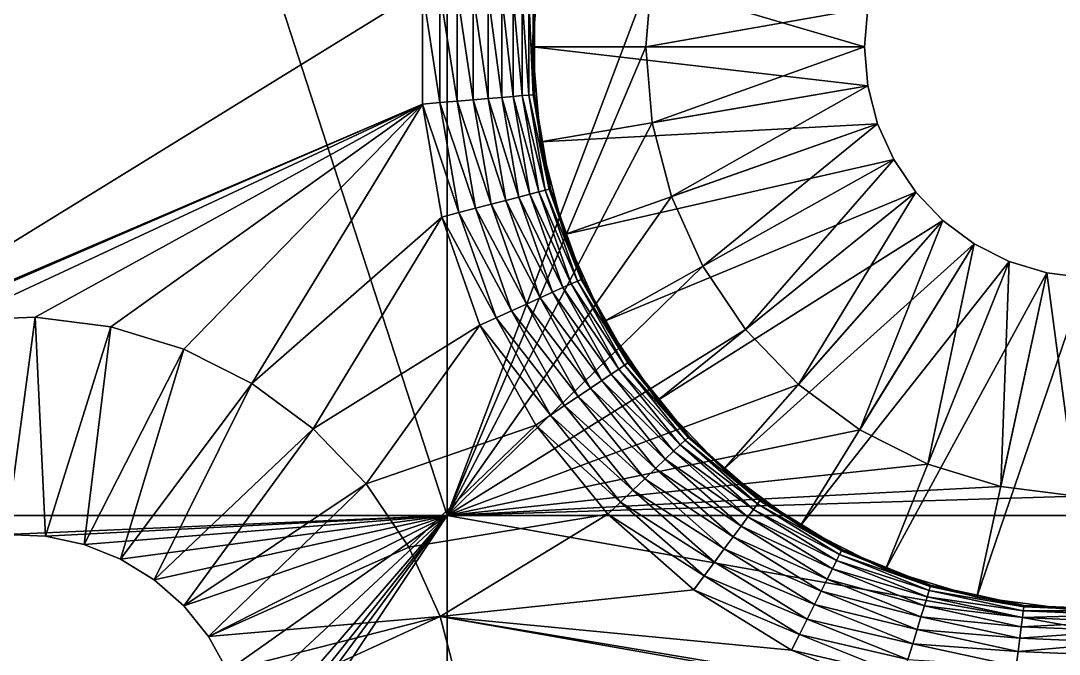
# Model space of a CAD drawing. Header units: millimetres. Extents: x 0 to 86.3, y 0 to 63.6.
# Drawn here: x 7.64 to 14.98, y 7.14 to 11.61 of the extents above; entities that cross this region are included whole.
import ezdxf

# ---------------------------------------------------------------- set-up
doc = ezdxf.new("R2010")
doc.units = ezdxf.units.MM
doc.layers.get('0').update_dxf_attribs({"color": 132, "linetype": 'CONTINUOUS'})

msp = doc.modelspace()

# ---------------------------------------------------------------- linework, layer by layer
at = {"invisible_edges": 16}
for points in [[(2.9867, 31.75), (10.6533, 31.75), (10.6533, 8.1217)], [(2.9867, 31.75), (10.6533, 8.1217), (2.9867, 8.1217)], [(10.6533, 31.75), (12.1023, 11.9666), (10.6533, 8.1217)], [(10.48, 11.8344, 3.9624), (3.823, 13.372, 3.9624), (6.1822, 9.185, 3.9624)], [(13.5997, 11.43, 6.35), (11.3137, 12.1018, 6.35), (11.2565, 11.43, 6.35)], [(11.3137, 12.1018, 6.35), (11.2708, 11.7671, 4.7562), (11.2565, 11.43, 6.35)], [(13.6231, 11.7058, 6.35), (11.3137, 12.1018, 6.35), (13.5997, 11.43, 6.35)], [(10.6533, 8.1217), (12.1023, 11.9666), (12.0566, 11.43)], [(13.6231, 11.7058, 2.2923), (12.0566, 11.43, 2.2923), (12.1023, 11.9666, 2.2923)], [(12.0566, 11.43, 2.2923), (12.0566, 11.43), (12.1023, 11.9666)], [(12.0566, 11.43, 2.2923), (12.1023, 11.9666), (12.1023, 11.9666, 2.2923)], [(10.48, 11.8344, 3.9624), (6.1822, 9.185, 3.9624), (10.48, 11.0256, 3.9624)], [(10.6037, 11.8239, 3.9722), (10.48, 11.8344, 3.9624), (10.6037, 11.0361, 3.9722)], [(10.6037, 11.0361, 3.9722), (10.48, 11.8344, 3.9624), (10.48, 11.0256, 3.9624)], [(10.7244, 11.8136, 4.0013), (10.6037, 11.8239, 3.9722), (10.7244, 11.0464, 4.0013)], [(10.7244, 11.0464, 4.0013), (10.6037, 11.8239, 3.9722), (10.6037, 11.0361, 3.9722)], [(10.839, 11.8039, 4.0489), (10.7244, 11.8136, 4.0013), (10.839, 11.0561, 4.0489)], [(10.839, 11.0561, 4.0489), (10.7244, 11.8136, 4.0013), (10.7244, 11.0464, 4.0013)], [(10.9448, 11.7949, 4.114), (10.839, 11.8039, 4.0489), (10.9448, 11.0651, 4.114)], [(10.9448, 11.0651, 4.114), (10.839, 11.8039, 4.0489), (10.839, 11.0561, 4.0489)], [(11.0392, 11.7868, 4.1949), (10.9448, 11.7949, 4.114), (11.0392, 11.0732, 4.1949)], [(11.0392, 11.0732, 4.1949), (10.9448, 11.7949, 4.114), (10.9448, 11.0651, 4.114)], [(11.1198, 11.78, 4.2896), (11.0392, 11.7868, 4.1949), (11.1198, 11.08, 4.2896)], [(11.1198, 11.08, 4.2896), (11.0392, 11.7868, 4.1949), (11.0392, 11.0732, 4.1949)], [(11.1846, 11.7745, 4.3958), (11.1198, 11.78, 4.2896), (11.1846, 11.0856, 4.3958)], [(11.1846, 11.0856, 4.3958), (11.1198, 11.78, 4.2896), (11.1198, 11.08, 4.2896)], [(11.2321, 11.7704, 4.5109), (11.1846, 11.7745, 4.3958), (11.2321, 11.0896, 4.5109)], [(11.2321, 11.0896, 4.5109), (11.1846, 11.7745, 4.3958), (11.1846, 11.0856, 4.3958)], [(11.2611, 11.7679, 4.632), (11.2321, 11.7704, 4.5109), (11.2611, 11.0921, 4.632)], [(11.2611, 11.0921, 4.632), (11.2321, 11.7704, 4.5109), (11.2321, 11.0896, 4.5109)], [(11.2565, 11.43, 6.35), (11.2708, 11.7671, 4.7562), (11.2708, 11.43, 4.7562)], [(11.2611, 11.0921, 4.632), (11.2708, 11.43, 4.7562), (11.2611, 11.7679, 4.632)], [(11.2611, 11.7679, 4.632), (11.2708, 11.43, 4.7562), (11.2708, 11.7671, 4.7562)], [(13.5997, 11.43, 2.2923), (12.0566, 11.43, 2.2923), (13.6231, 11.7058, 2.2923)], [(13.6231, 11.7058, 2.2923), (13.6231, 11.7058, 6.35), (13.5997, 11.43, 6.35)], [(13.6231, 11.7058, 2.2923), (13.5997, 11.43, 6.35), (13.5997, 11.43, 2.2923)], [(10.6533, 8.1217), (12.0566, 11.43), (12.1023, 10.8934)], [(13.5997, 11.43, 6.35), (11.2565, 11.43, 6.35), (13.6231, 11.1542, 6.35)], [(13.6231, 11.1542, 6.35), (11.2565, 11.43, 6.35), (11.3137, 10.7582, 6.35)], [(11.3137, 10.7582, 6.35), (11.2565, 11.43, 6.35), (11.2708, 11.0929, 4.7562)], [(11.2565, 11.43, 6.35), (11.2708, 11.43, 4.7562), (11.2708, 11.0929, 4.7562)], [(11.2611, 11.0921, 4.632), (11.2708, 11.0929, 4.7562), (11.2708, 11.43, 4.7562)], [(13.5997, 11.43, 2.2923), (12.1023, 10.8934, 2.2923), (12.0566, 11.43, 2.2923)], [(12.1023, 10.8934, 2.2923), (12.0566, 11.43), (12.0566, 11.43, 2.2923)], [(12.1023, 10.8934, 2.2923), (12.1023, 10.8934), (12.0566, 11.43)], [(13.6231, 11.1542, 2.2923), (12.1023, 10.8934, 2.2923), (13.5997, 11.43, 2.2923)], [(13.5997, 11.43, 2.2923), (13.5997, 11.43, 6.35), (13.6231, 11.1542, 6.35)], [(13.5997, 11.43, 2.2923), (13.6231, 11.1542, 6.35), (13.6231, 11.1542, 2.2923)], [(13.6231, 11.1542, 6.35), (11.3137, 10.7582, 6.35), (13.6929, 10.8863, 6.35)], [(13.6231, 11.1542, 2.2923), (12.238, 10.3723, 2.2923), (12.1023, 10.8934, 2.2923)], [(13.6929, 10.8863, 2.2923), (12.238, 10.3723, 2.2923), (13.6231, 11.1542, 2.2923)], [(13.6231, 11.1542, 2.2923), (13.6231, 11.1542, 6.35), (13.6929, 10.8863, 6.35)], [(13.6231, 11.1542, 2.2923), (13.6929, 10.8863, 6.35), (13.6929, 10.8863, 2.2923)], [(11.0392, 11.0732, 4.1949), (10.9448, 11.0651, 4.114), (11.1598, 10.3698, 4.1949)], [(11.1198, 11.08, 4.2896), (11.0392, 11.0732, 4.1949), (11.2381, 10.3902, 4.2896)], [(11.2381, 10.3902, 4.2896), (11.0392, 11.0732, 4.1949), (11.1598, 10.3698, 4.1949)], [(11.1846, 11.0856, 4.3958), (11.1198, 11.08, 4.2896), (11.3011, 10.4066, 4.3958)], [(11.3011, 10.4066, 4.3958), (11.1198, 11.08, 4.2896), (11.2381, 10.3902, 4.2896)], [(11.2321, 11.0896, 4.5109), (11.1846, 11.0856, 4.3958), (11.3472, 10.4186, 4.5109)], [(11.3472, 10.4186, 4.5109), (11.1846, 11.0856, 4.3958), (11.3011, 10.4066, 4.3958)], [(11.2611, 11.0921, 4.632), (11.2321, 11.0896, 4.5109), (11.3753, 10.4259, 4.632)], [(11.3753, 10.4259, 4.632), (11.2321, 11.0896, 4.5109), (11.3472, 10.4186, 4.5109)], [(11.3278, 10.7606, 4.7562), (11.2708, 11.0929, 4.7562), (11.2611, 11.0921, 4.632)], [(11.3753, 10.4259, 4.632), (11.3278, 10.7606, 4.7562), (11.2611, 11.0921, 4.632)], [(11.2708, 11.0929, 4.7562), (11.3278, 10.7606, 4.7562), (11.3137, 10.7582, 6.35)], [(10.48, 11.0256, 3.9624), (6.1822, 9.185, 3.9624), (6.6819, 9.3858, 3.9624)], [(10.48, 11.0256, 3.9624), (6.6819, 9.3858, 3.9624), (7.2083, 9.4993, 3.9624)], [(7.2083, 9.4993, 3.9624), (7.7464, 9.5221, 3.9624), (10.48, 11.0256, 3.9624)], [(10.48, 11.0256, 3.9624), (7.7464, 9.5221, 3.9624), (8.2805, 9.4537, 3.9624)], [(8.7954, 9.296, 3.9624), (10.48, 11.0256, 3.9624), (8.2805, 9.4537, 3.9624)], [(9.2763, 9.0536, 3.9624), (10.48, 11.0256, 3.9624), (8.7954, 9.296, 3.9624)], [(9.2763, 9.0536, 3.9624), (10.6167, 10.2284, 3.9624), (10.48, 11.0256, 3.9624)], [(10.6037, 11.0361, 3.9722), (10.48, 11.0256, 3.9624), (10.7368, 10.2596, 3.9722)], [(10.7368, 10.2596, 3.9722), (10.48, 11.0256, 3.9624), (10.6167, 10.2284, 3.9624)], [(10.7244, 11.0464, 4.0013), (10.6037, 11.0361, 3.9722), (10.854, 10.2902, 4.0013)], [(10.854, 10.2902, 4.0013), (10.6037, 11.0361, 3.9722), (10.7368, 10.2596, 3.9722)], [(10.839, 11.0561, 4.0489), (10.7244, 11.0464, 4.0013), (10.9654, 10.3192, 4.0489)], [(10.9654, 10.3192, 4.0489), (10.7244, 11.0464, 4.0013), (10.854, 10.2902, 4.0013)], [(10.9448, 11.0651, 4.114), (10.839, 11.0561, 4.0489), (11.0682, 10.3459, 4.114)], [(11.0682, 10.3459, 4.114), (10.839, 11.0561, 4.0489), (10.9654, 10.3192, 4.0489)], [(11.1598, 10.3698, 4.1949), (10.9448, 11.0651, 4.114), (11.0682, 10.3459, 4.114)], [(12.1023, 10.8934), (12.238, 10.3723), (10.6533, 8.1217)], [(13.6929, 10.8863, 6.35), (11.3137, 10.7582, 6.35), (11.4836, 10.1057, 6.35)], [(13.6929, 10.8863, 6.35), (11.4836, 10.1057, 6.35), (13.8069, 10.6341, 6.35)], [(12.238, 10.3723, 2.2923), (12.238, 10.3723), (12.1023, 10.8934)], [(12.238, 10.3723, 2.2923), (12.1023, 10.8934), (12.1023, 10.8934, 2.2923)], [(13.6929, 10.8863, 2.2923), (12.4598, 9.8816, 2.2923), (12.238, 10.3723, 2.2923)], [(13.8069, 10.6341, 2.2923), (12.4598, 9.8816, 2.2923), (13.6929, 10.8863, 2.2923)], [(13.6929, 10.8863, 2.2923), (13.6929, 10.8863, 6.35), (13.8069, 10.6341, 6.35)], [(13.6929, 10.8863, 2.2923), (13.8069, 10.6341, 6.35), (13.8069, 10.6341, 2.2923)], [(11.3137, 10.7582, 6.35), (11.3278, 10.7606, 4.7562), (11.3848, 10.4284, 4.7562)], [(11.3137, 10.7582, 6.35), (11.3848, 10.4284, 4.7562), (11.4836, 10.1057, 6.35)], [(11.3753, 10.4259, 4.632), (11.3848, 10.4284, 4.7562), (11.3278, 10.7606, 4.7562)], [(13.8069, 10.6341, 6.35), (11.4836, 10.1057, 6.35), (11.7613, 9.4914, 6.35)], [(13.8069, 10.6341, 6.35), (11.7613, 9.4914, 6.35), (13.9619, 10.4048, 6.35)], [(13.8069, 10.6341, 2.2923), (12.7614, 9.4354, 2.2923), (12.4598, 9.8816, 2.2923)], [(13.9619, 10.4048, 2.2923), (12.7614, 9.4354, 2.2923), (13.8069, 10.6341, 2.2923)], [(13.8069, 10.6341, 2.2923), (13.8069, 10.6341, 6.35), (13.9619, 10.4048, 6.35)], [(13.8069, 10.6341, 2.2923), (13.9619, 10.4048, 6.35), (13.9619, 10.4048, 2.2923)], [(11.3472, 10.4186, 4.5109), (11.3011, 10.4066, 4.3958), (11.574, 9.7767, 4.5109)], [(11.3753, 10.4259, 4.632), (11.3472, 10.4186, 4.5109), (11.6005, 9.7886, 4.632)], [(11.6005, 9.7886, 4.632), (11.3472, 10.4186, 4.5109), (11.574, 9.7767, 4.5109)], [(11.4971, 10.1105, 4.7562), (11.3848, 10.4284, 4.7562), (11.3753, 10.4259, 4.632)], [(11.6005, 9.7886, 4.632), (11.4971, 10.1105, 4.7562), (11.3753, 10.4259, 4.632)], [(11.3848, 10.4284, 4.7562), (11.4971, 10.1105, 4.7562), (11.4836, 10.1057, 6.35)], [(10.6533, 8.1217), (12.238, 10.3723), (12.4598, 9.8816)], [(11.0682, 10.3459, 4.114), (10.9654, 10.3192, 4.0489), (11.3113, 9.6579, 4.114)], [(11.1598, 10.3698, 4.1949), (11.0682, 10.3459, 4.114), (11.3976, 9.6969, 4.1949)], [(11.3976, 9.6969, 4.1949), (11.0682, 10.3459, 4.114), (11.3113, 9.6579, 4.114)], [(11.2381, 10.3902, 4.2896), (11.1598, 10.3698, 4.1949), (11.4713, 9.7302, 4.2896)], [(11.4713, 9.7302, 4.2896), (11.1598, 10.3698, 4.1949), (11.3976, 9.6969, 4.1949)], [(11.3011, 10.4066, 4.3958), (11.2381, 10.3902, 4.2896), (11.5306, 9.757, 4.3958)], [(11.5306, 9.757, 4.3958), (11.2381, 10.3902, 4.2896), (11.4713, 9.7302, 4.2896)], [(11.574, 9.7767, 4.5109), (11.3011, 10.4066, 4.3958), (11.5306, 9.757, 4.3958)], [(13.9619, 10.4048, 6.35), (11.7613, 9.4914, 6.35), (12.1389, 8.9328, 6.35)], [(13.9619, 10.4048, 6.35), (12.1389, 8.9328, 6.35), (14.1534, 10.2049, 6.35)], [(12.4598, 9.8816, 2.2923), (12.4598, 9.8816), (12.238, 10.3723)], [(12.4598, 9.8816, 2.2923), (12.238, 10.3723), (12.238, 10.3723, 2.2923)], [(13.9619, 10.4048, 2.2923), (13.134, 9.0466, 2.2923), (12.7614, 9.4354, 2.2923)], [(14.1534, 10.2049, 2.2923), (13.134, 9.0466, 2.2923), (13.9619, 10.4048, 2.2923)], [(13.9619, 10.4048, 2.2923), (13.9619, 10.4048, 6.35), (14.1534, 10.2049, 6.35)], [(13.9619, 10.4048, 2.2923), (14.1534, 10.2049, 6.35), (14.1534, 10.2049, 2.2923)], [(10.854, 10.2902, 4.0013), (10.7368, 10.2596, 3.9722), (11.1096, 9.5667, 4.0013)], [(10.9654, 10.3192, 4.0489), (10.854, 10.2902, 4.0013), (11.2145, 9.6141, 4.0489)], [(11.2145, 9.6141, 4.0489), (10.854, 10.2902, 4.0013), (11.1096, 9.5667, 4.0013)], [(11.3113, 9.6579, 4.114), (10.9654, 10.3192, 4.0489), (11.2145, 9.6141, 4.0489)], [(9.7093, 8.7334, 3.9624), (10.6167, 10.2284, 3.9624), (9.2763, 9.0536, 3.9624)], [(9.7093, 8.7334, 3.9624), (10.8861, 9.4657, 3.9624), (10.6167, 10.2284, 3.9624)], [(10.7368, 10.2596, 3.9722), (10.6167, 10.2284, 3.9624), (10.9993, 9.5169, 3.9722)], [(10.9993, 9.5169, 3.9722), (10.6167, 10.2284, 3.9624), (10.8861, 9.4657, 3.9624)], [(11.1096, 9.5667, 4.0013), (10.7368, 10.2596, 3.9722), (10.9993, 9.5169, 3.9722)], [(14.1534, 10.2049, 6.35), (12.1389, 8.9328, 6.35), (12.6054, 8.446, 6.35)], [(14.1534, 10.2049, 6.35), (12.6054, 8.446, 6.35), (14.376, 10.0403, 6.35)], [(14.1534, 10.2049, 2.2923), (13.567, 8.7264, 2.2923), (13.134, 9.0466, 2.2923)], [(14.376, 10.0403, 2.2923), (13.567, 8.7264, 2.2923), (14.1534, 10.2049, 2.2923)], [(14.1534, 10.2049, 2.2923), (14.1534, 10.2049, 6.35), (14.376, 10.0403, 6.35)], [(14.1534, 10.2049, 2.2923), (14.376, 10.0403, 6.35), (14.376, 10.0403, 2.2923)], [(11.4836, 10.1057, 6.35), (11.4971, 10.1105, 4.7562), (11.6094, 9.7927, 4.7562)], [(11.4836, 10.1057, 6.35), (11.6094, 9.7927, 4.7562), (11.7613, 9.4914, 6.35)], [(11.6005, 9.7886, 4.632), (11.6094, 9.7927, 4.7562), (11.4971, 10.1105, 4.7562)], [(14.376, 10.0403, 6.35), (12.6054, 8.446, 6.35), (13.1475, 8.0451, 6.35)], [(14.376, 10.0403, 6.35), (13.1475, 8.0451, 6.35), (14.6231, 9.9157, 6.35)], [(14.376, 10.0403, 2.2923), (14.0478, 8.484, 2.2923), (13.567, 8.7264, 2.2923)], [(14.6231, 9.9157, 2.2923), (14.0478, 8.484, 2.2923), (14.376, 10.0403, 2.2923)], [(14.376, 10.0403, 2.2923), (14.376, 10.0403, 6.35), (14.6231, 9.9157, 6.35)], [(14.376, 10.0403, 2.2923), (14.6231, 9.9157, 6.35), (14.6231, 9.9157, 2.2923)], [(14.6231, 9.9157, 6.35), (13.1475, 8.0451, 6.35), (13.7495, 7.7415, 6.35)], [(14.6231, 9.9157, 6.35), (13.7495, 7.7415, 6.35), (14.8878, 9.8347, 6.35)], [(14.6231, 9.9157, 2.2923), (14.5627, 8.3263, 2.2923), (14.0478, 8.484, 2.2923)], [(14.8878, 9.8347, 2.2923), (14.5627, 8.3263, 2.2923), (14.6231, 9.9157, 2.2923)], [(14.6231, 9.9157, 2.2923), (14.6231, 9.9157, 6.35), (14.8878, 9.8347, 6.35)], [(14.6231, 9.9157, 2.2923), (14.8878, 9.8347, 6.35), (14.8878, 9.8347, 2.2923)], [(10.6533, 8.1217), (12.4598, 9.8816), (12.7614, 9.4354)], [(12.7614, 9.4354, 2.2923), (12.7614, 9.4354), (12.4598, 9.8816)], [(12.7614, 9.4354, 2.2923), (12.4598, 9.8816), (12.4598, 9.8816, 2.2923)], [(14.8878, 9.8347, 6.35), (13.7495, 7.7415, 6.35), (14.3942, 7.5441, 6.35)], [(14.8878, 9.8347, 6.35), (14.3942, 7.5441, 6.35), (15.1624, 9.7995, 6.35)], [(14.8878, 9.8347, 2.2923), (15.0969, 8.2579, 2.2923), (14.5627, 8.3263, 2.2923)], [(14.8878, 9.8347, 2.2923), (14.8878, 9.8347, 6.35), (15.1624, 9.7995, 6.35)], [(14.8878, 9.8347, 2.2923), (15.1624, 9.7995, 6.35), (15.1624, 9.7995, 2.2923)], [(15.1624, 9.7995, 2.2923), (15.0969, 8.2579, 2.2923), (14.8878, 9.8347, 2.2923)], [(11.5306, 9.757, 4.3958), (11.4713, 9.7302, 4.2896), (11.8665, 9.1556, 4.3958)], [(11.574, 9.7767, 4.5109), (11.5306, 9.757, 4.3958), (11.906, 9.1823, 4.5109)], [(11.906, 9.1823, 4.5109), (11.5306, 9.757, 4.3958), (11.8665, 9.1556, 4.3958)], [(11.6005, 9.7886, 4.632), (11.574, 9.7767, 4.5109), (11.9301, 9.1986, 4.632)], [(11.9301, 9.1986, 4.632), (11.574, 9.7767, 4.5109), (11.906, 9.1823, 4.5109)], [(11.7738, 9.4983, 4.7562), (11.6094, 9.7927, 4.7562), (11.6005, 9.7886, 4.632)], [(11.9301, 9.1986, 4.632), (11.7738, 9.4983, 4.7562), (11.6005, 9.7886, 4.632)], [(11.6094, 9.7927, 4.7562), (11.7738, 9.4983, 4.7562), (11.7613, 9.4914, 6.35)], [(15.1624, 9.7995, 6.35), (14.3942, 7.5441, 6.35), (15.0629, 7.4585, 6.35)], [(11.3976, 9.6969, 4.1949), (11.3113, 9.6579, 4.114), (11.7456, 9.0739, 4.1949)], [(11.4713, 9.7302, 4.2896), (11.3976, 9.6969, 4.1949), (11.8126, 9.1192, 4.2896)], [(11.8126, 9.1192, 4.2896), (11.3976, 9.6969, 4.1949), (11.7456, 9.0739, 4.1949)], [(11.8665, 9.1556, 4.3958), (11.4713, 9.7302, 4.2896), (11.8126, 9.1192, 4.2896)], [(11.2145, 9.6141, 4.0489), (11.1096, 9.5667, 4.0013), (11.5791, 8.9614, 4.0489)], [(11.3113, 9.6579, 4.114), (11.2145, 9.6141, 4.0489), (11.6671, 9.0208, 4.114)], [(11.6671, 9.0208, 4.114), (11.2145, 9.6141, 4.0489), (11.5791, 8.9614, 4.0489)], [(11.7456, 9.0739, 4.1949), (11.3113, 9.6579, 4.114), (11.6671, 9.0208, 4.114)], [(11.1096, 9.5667, 4.0013), (10.9993, 9.5169, 3.9722), (11.4838, 8.8969, 4.0013)], [(11.5791, 8.9614, 4.0489), (11.1096, 9.5667, 4.0013), (11.4838, 8.8969, 4.0013)], [(7.7464, 9.5221, 3.175), (7.7464, 9.5221, 3.9624), (7.2083, 9.4993, 3.9624)], [(7.7464, 9.5221, 3.175), (7.2083, 9.4993, 3.9624), (7.2083, 9.4993, 3.175)], [(7.5421, 7.9868, 3.175), (7.7464, 9.5221, 3.175), (7.2083, 9.4993, 3.175)], [(7.8197, 7.975, 3.175), (7.7464, 9.5221, 3.175), (7.5421, 7.9868, 3.175)], [(8.2805, 9.4537, 3.175), (8.2805, 9.4537, 3.9624), (7.7464, 9.5221, 3.9624)], [(8.2805, 9.4537, 3.175), (7.7464, 9.5221, 3.9624), (7.7464, 9.5221, 3.175)], [(7.8197, 7.975, 3.175), (8.2805, 9.4537, 3.175), (7.7464, 9.5221, 3.175)], [(10.0819, 8.3446, 3.9624), (10.8861, 9.4657, 3.9624), (9.7093, 8.7334, 3.9624)], [(10.0819, 8.3446, 3.9624), (11.2806, 8.7596, 3.9624), (10.8861, 9.4657, 3.9624)], [(10.9993, 9.5169, 3.9722), (10.8861, 9.4657, 3.9624), (11.3835, 8.8291, 3.9722)], [(11.3835, 8.8291, 3.9722), (10.8861, 9.4657, 3.9624), (11.2806, 8.7596, 3.9624)], [(11.4838, 8.8969, 4.0013), (10.9993, 9.5169, 3.9722), (11.3835, 8.8291, 3.9722)], [(11.7613, 9.4914, 6.35), (11.7738, 9.4983, 4.7562), (11.9382, 9.204, 4.7562)], [(11.7613, 9.4914, 6.35), (11.9382, 9.204, 4.7562), (12.1389, 8.9328, 6.35)], [(11.9301, 9.1986, 4.632), (11.9382, 9.204, 4.7562), (11.7738, 9.4983, 4.7562)], [(8.0914, 7.9165, 3.175), (8.2805, 9.4537, 3.175), (7.8197, 7.975, 3.175)], [(8.0914, 7.9165, 3.175), (8.7954, 9.296, 3.175), (8.2805, 9.4537, 3.175)], [(8.7954, 9.296, 3.175), (8.7954, 9.296, 3.9624), (8.2805, 9.4537, 3.9624)], [(8.7954, 9.296, 3.175), (8.2805, 9.4537, 3.9624), (8.2805, 9.4537, 3.175)], [(12.7614, 9.4354), (13.134, 9.0466), (10.6533, 8.1217)], [(13.134, 9.0466, 2.2923), (13.134, 9.0466), (12.7614, 9.4354)], [(13.134, 9.0466, 2.2923), (12.7614, 9.4354), (12.7614, 9.4354, 2.2923)], [(8.3492, 7.8129, 3.175), (8.7954, 9.296, 3.175), (8.0914, 7.9165, 3.175)], [(8.3492, 7.8129, 3.175), (9.2763, 9.0536, 3.175), (8.7954, 9.296, 3.175)], [(9.2763, 9.0536, 3.175), (9.2763, 9.0536, 3.9624), (8.7954, 9.296, 3.9624)], [(9.2763, 9.0536, 3.175), (8.7954, 9.296, 3.9624), (8.7954, 9.296, 3.175)], [(11.906, 9.1823, 4.5109), (11.8665, 9.1556, 4.3958), (12.3337, 8.6526, 4.5109)], [(11.9301, 9.1986, 4.632), (11.906, 9.1823, 4.5109), (12.3547, 8.6727, 4.632)], [(12.3547, 8.6727, 4.632), (11.906, 9.1823, 4.5109), (12.3337, 8.6526, 4.5109)], [(12.15, 8.9418, 4.7562), (11.9382, 9.204, 4.7562), (11.9301, 9.1986, 4.632)], [(12.3547, 8.6727, 4.632), (12.15, 8.9418, 4.7562), (11.9301, 9.1986, 4.632)], [(11.9382, 9.204, 4.7562), (12.15, 8.9418, 4.7562), (12.1389, 8.9328, 6.35)], [(11.8126, 9.1192, 4.2896), (11.7456, 9.0739, 4.1949), (12.2523, 8.5746, 4.2896)], [(11.8665, 9.1556, 4.3958), (11.8126, 9.1192, 4.2896), (12.2993, 8.6196, 4.3958)], [(12.2993, 8.6196, 4.3958), (11.8126, 9.1192, 4.2896), (12.2523, 8.5746, 4.2896)], [(12.3337, 8.6526, 4.5109), (11.8665, 9.1556, 4.3958), (12.2993, 8.6196, 4.3958)], [(8.5858, 7.6672, 3.175), (9.2763, 9.0536, 3.175), (8.3492, 7.8129, 3.175)], [(8.5858, 7.6672, 3.175), (9.7093, 8.7334, 3.175), (9.2763, 9.0536, 3.175)], [(9.7093, 8.7334, 3.175), (9.7093, 8.7334, 3.9624), (9.2763, 9.0536, 3.9624)], [(9.7093, 8.7334, 3.175), (9.2763, 9.0536, 3.9624), (9.2763, 9.0536, 3.175)], [(10.6533, 8.1217), (13.134, 9.0466), (13.567, 8.7264)], [(11.6671, 9.0208, 4.114), (11.5791, 8.9614, 4.0489), (12.1256, 8.4531, 4.114)], [(11.7456, 9.0739, 4.1949), (11.6671, 9.0208, 4.114), (12.1939, 8.5186, 4.1949)], [(12.1939, 8.5186, 4.1949), (11.6671, 9.0208, 4.114), (12.1256, 8.4531, 4.114)], [(12.2523, 8.5746, 4.2896), (11.7456, 9.0739, 4.1949), (12.1939, 8.5186, 4.1949)], [(13.567, 8.7264, 2.2923), (13.567, 8.7264), (13.134, 9.0466)], [(13.567, 8.7264, 2.2923), (13.134, 9.0466), (13.134, 9.0466, 2.2923)], [(11.5791, 8.9614, 4.0489), (11.4838, 8.8969, 4.0013), (12.0489, 8.3796, 4.0489)], [(12.1256, 8.4531, 4.114), (11.5791, 8.9614, 4.0489), (12.0489, 8.3796, 4.0489)], [(11.4838, 8.8969, 4.0013), (11.3835, 8.8291, 3.9722), (11.9658, 8.3, 4.0013)], [(12.0489, 8.3796, 4.0489), (11.4838, 8.8969, 4.0013), (11.9658, 8.3, 4.0013)], [(12.1389, 8.9328, 6.35), (12.15, 8.9418, 4.7562), (12.3618, 8.6795, 4.7562)], [(12.1389, 8.9328, 6.35), (12.3618, 8.6795, 4.7562), (12.6054, 8.446, 6.35)], [(12.3547, 8.6727, 4.632), (12.3618, 8.6795, 4.7562), (12.15, 8.9418, 4.7562)], [(11.3835, 8.8291, 3.9722), (11.2806, 8.7596, 3.9624), (11.8784, 8.2162, 3.9722)], [(11.9658, 8.3, 4.0013), (11.3835, 8.8291, 3.9722), (11.8784, 8.2162, 3.9722)], [(8.7944, 7.4836, 3.175), (9.7093, 8.7334, 3.175), (8.5858, 7.6672, 3.175)], [(8.7944, 7.4836, 3.175), (10.0819, 8.3446, 3.175), (9.7093, 8.7334, 3.175)], [(10.0819, 8.3446, 3.175), (10.0819, 8.3446, 3.9624), (9.7093, 8.7334, 3.9624)], [(10.0819, 8.3446, 3.175), (9.7093, 8.7334, 3.9624), (9.7093, 8.7334, 3.175)], [(10.3834, 7.8984, 3.9624), (11.2806, 8.7596, 3.9624), (10.0819, 8.3446, 3.9624)], [(10.3834, 7.8984, 3.9624), (11.7887, 8.1302, 3.9624), (11.2806, 8.7596, 3.9624)], [(10.6533, 8.1217), (13.567, 8.7264), (14.0478, 8.484)], [(11.8784, 8.2162, 3.9722), (11.2806, 8.7596, 3.9624), (11.7887, 8.1302, 3.9624)], [(14.0478, 8.484, 2.2923), (14.0478, 8.484), (13.567, 8.7264)], [(14.0478, 8.484, 2.2923), (13.567, 8.7264), (13.567, 8.7264, 2.2923)], [(12.3337, 8.6526, 4.5109), (12.2993, 8.6196, 4.3958), (12.8448, 8.2028, 4.5109)], [(12.3547, 8.6727, 4.632), (12.3337, 8.6526, 4.5109), (12.8621, 8.2262, 4.632)], [(12.8621, 8.2262, 4.632), (12.3337, 8.6526, 4.5109), (12.8448, 8.2028, 4.5109)], [(12.6148, 8.4568, 4.7562), (12.3618, 8.6795, 4.7562), (12.3547, 8.6727, 4.632)], [(12.8621, 8.2262, 4.632), (12.8679, 8.234, 4.7562), (12.3547, 8.6727, 4.632)], [(12.3547, 8.6727, 4.632), (12.8679, 8.234, 4.7562), (12.6148, 8.4568, 4.7562)], [(12.3618, 8.6795, 4.7562), (12.6148, 8.4568, 4.7562), (12.6054, 8.446, 6.35)], [(12.2993, 8.6196, 4.3958), (12.2523, 8.5746, 4.2896), (12.8165, 8.1645, 4.3958)], [(12.8448, 8.2028, 4.5109), (12.2993, 8.6196, 4.3958), (12.8165, 8.1645, 4.3958)], [(12.1939, 8.5186, 4.1949), (12.1256, 8.4531, 4.114), (12.7297, 8.0471, 4.1949)], [(12.2523, 8.5746, 4.2896), (12.1939, 8.5186, 4.1949), (12.7778, 8.1122, 4.2896)], [(12.7778, 8.1122, 4.2896), (12.1939, 8.5186, 4.1949), (12.7297, 8.0471, 4.1949)], [(12.8165, 8.1645, 4.3958), (12.2523, 8.5746, 4.2896), (12.7778, 8.1122, 4.2896)], [(14.0478, 8.484), (14.5627, 8.3263), (10.6533, 8.1217)], [(12.1256, 8.4531, 4.114), (12.0489, 8.3796, 4.0489), (12.6733, 7.971, 4.114)], [(12.7297, 8.0471, 4.1949), (12.1256, 8.4531, 4.114), (12.6733, 7.971, 4.114)], [(12.6054, 8.446, 6.35), (12.6148, 8.4568, 4.7562), (12.8679, 8.234, 4.7562)], [(12.6054, 8.446, 6.35), (12.8679, 8.234, 4.7562), (13.1475, 8.0451, 6.35)], [(14.5627, 8.3263, 2.2923), (14.5627, 8.3263), (14.0478, 8.484)], [(14.5627, 8.3263, 2.2923), (14.0478, 8.484), (14.0478, 8.484, 2.2923)], [(12.0489, 8.3796, 4.0489), (11.9658, 8.3, 4.0013), (12.6102, 7.8856, 4.0489)], [(12.6733, 7.971, 4.114), (12.0489, 8.3796, 4.0489), (12.6102, 7.8856, 4.0489)], [(8.969, 7.2674, 3.175), (10.0819, 8.3446, 3.175), (8.7944, 7.4836, 3.175)], [(8.969, 7.2674, 3.175), (10.3834, 7.8984, 3.175), (10.0819, 8.3446, 3.175)], [(10.3834, 7.8984, 3.175), (10.3834, 7.8984, 3.9624), (10.0819, 8.3446, 3.9624)], [(10.3834, 7.8984, 3.175), (10.0819, 8.3446, 3.9624), (10.0819, 8.3446, 3.175)], [(10.6533, 8.1217), (14.5627, 8.3263), (15.0969, 8.2579)], [(11.9658, 8.3, 4.0013), (11.8784, 8.2162, 3.9722), (12.5418, 7.7931, 4.0013)], [(12.6102, 7.8856, 4.0489), (11.9658, 8.3, 4.0013), (12.5418, 7.7931, 4.0013)], [(15.0969, 8.2579, 2.2923), (15.0969, 8.2579), (14.5627, 8.3263)], [(15.0969, 8.2579, 2.2923), (14.5627, 8.3263), (14.5627, 8.3263, 2.2923)], [(10.6533, 8.1217), (15.0969, 8.2579), (43.1716, 8.1217)], [(11.8784, 8.2162, 3.9722), (11.7887, 8.1302, 3.9624), (12.4697, 7.6957, 3.9722)], [(12.5418, 7.7931, 4.0013), (11.8784, 8.2162, 3.9722), (12.4697, 7.6957, 3.9722)], [(12.8621, 8.2262, 4.632), (12.8448, 8.2028, 4.5109), (13.4376, 7.8718, 4.632)], [(12.8621, 8.2262, 4.632), (13.155, 8.0573, 4.7562), (12.8679, 8.234, 4.7562)], [(13.4376, 7.8718, 4.632), (13.442, 7.8805, 4.7562), (12.8621, 8.2262, 4.632)], [(13.442, 7.8805, 4.7562), (13.155, 8.0573, 4.7562), (12.8621, 8.2262, 4.632)], [(12.8679, 8.234, 4.7562), (13.155, 8.0573, 4.7562), (13.1475, 8.0451, 6.35)], [(12.8165, 8.1645, 4.3958), (12.7778, 8.1122, 4.2896), (13.4031, 7.8033, 4.3958)], [(12.8448, 8.2028, 4.5109), (12.8165, 8.1645, 4.3958), (13.4245, 7.8458, 4.5109)], [(13.4245, 7.8458, 4.5109), (12.8165, 8.1645, 4.3958), (13.4031, 7.8033, 4.3958)], [(13.4376, 7.8718, 4.632), (12.8448, 8.2028, 4.5109), (13.4245, 7.8458, 4.5109)], [(2.9867, 8.1217), (10.6533, 8.1217), (7.5421, 7.9868)], [(10.6533, 8.1217), (7.8197, 7.975), (7.5421, 7.9868)], [(10.6533, 8.1217), (8.0914, 7.9165), (7.8197, 7.975)], [(8.3492, 7.8129), (8.0914, 7.9165), (10.6533, 8.1217)], [(10.6533, 8.1217), (8.5858, 7.6672), (8.3492, 7.8129)], [(10.6533, 8.1217), (8.7944, 7.4836), (8.5858, 7.6672)], [(8.969, 7.2674), (8.7944, 7.4836), (10.6533, 8.1217)], [(9.1045, 7.0248), (8.969, 7.2674), (10.6533, 8.1217)], [(10.6533, 8.1217), (9.1971, 6.7628), (9.1045, 7.0248)], [(10.6533, 8.1217), (9.244, 6.4889), (9.1971, 6.7628)], [(10.6533, 2.3559), (9.1971, 5.9372), (10.6533, 8.1217)], [(10.6533, 8.1217), (9.1971, 5.9372), (9.244, 6.2111)], [(9.2499, 6.35), (9.244, 6.4889), (10.6533, 8.1217)], [(10.6533, 8.1217), (9.244, 6.2111), (9.2499, 6.35)], [(10.6053, 7.4077, 3.9624), (11.7887, 8.1302, 3.9624), (10.3834, 7.8984, 3.9624)], [(10.6053, 7.4077, 3.9624), (12.3959, 7.5959, 3.9624), (11.7887, 8.1302, 3.9624)], [(10.6533, 2.3559), (10.6533, 8.1217), (43.1716, 2.3559)], [(43.1716, 2.3559), (10.6533, 8.1217), (43.1716, 8.1217)], [(12.4697, 7.6957, 3.9722), (11.7887, 8.1302, 3.9624), (12.3959, 7.5959, 3.9624)], [(12.7778, 8.1122, 4.2896), (12.7297, 8.0471, 4.1949), (13.3738, 7.7452, 4.2896)], [(13.4031, 7.8033, 4.3958), (12.7778, 8.1122, 4.2896), (13.3738, 7.7452, 4.2896)], [(12.7297, 8.0471, 4.1949), (12.6733, 7.971, 4.114), (13.3374, 7.6729, 4.1949)], [(13.3738, 7.7452, 4.2896), (12.7297, 8.0471, 4.1949), (13.3374, 7.6729, 4.1949)], [(13.1475, 8.0451, 6.35), (13.155, 8.0573, 4.7562), (13.442, 7.8805, 4.7562)], [(13.1475, 8.0451, 6.35), (13.442, 7.8805, 4.7562), (13.7495, 7.7415, 6.35)], [(7.5421, 7.9868, 3.175), (7.5421, 7.9868), (7.8197, 7.975)], [(7.5421, 7.9868, 3.175), (7.8197, 7.975), (7.8197, 7.975, 3.175)], [(7.8197, 7.975, 3.175), (7.8197, 7.975), (8.0914, 7.9165)], [(7.8197, 7.975, 3.175), (8.0914, 7.9165), (8.0914, 7.9165, 3.175)], [(12.6733, 7.971, 4.114), (12.6102, 7.8856, 4.0489), (13.2947, 7.5884, 4.114)], [(13.3374, 7.6729, 4.1949), (12.6733, 7.971, 4.114), (13.2947, 7.5884, 4.114)], [(8.0914, 7.9165, 3.175), (8.0914, 7.9165), (8.3492, 7.8129)], [(8.0914, 7.9165, 3.175), (8.3492, 7.8129), (8.3492, 7.8129, 3.175)], [(10.6053, 7.4077, 3.175), (10.3834, 7.8984, 3.175), (8.969, 7.2674, 3.175)], [(10.6053, 7.4077, 3.175), (10.6053, 7.4077, 3.9624), (10.3834, 7.8984, 3.9624)], [(10.6053, 7.4077, 3.175), (10.3834, 7.8984, 3.9624), (10.3834, 7.8984, 3.175)], [(12.6102, 7.8856, 4.0489), (12.5418, 7.7931, 4.0013), (13.2469, 7.4935, 4.0489)], [(13.2947, 7.5884, 4.114), (12.6102, 7.8856, 4.0489), (13.2469, 7.4935, 4.0489)], [(13.4245, 7.8458, 4.5109), (13.4031, 7.8033, 4.3958), (14.0563, 7.592, 4.5109)], [(13.4376, 7.8718, 4.632), (13.4245, 7.8458, 4.5109), (14.0648, 7.6198, 4.632)], [(14.0648, 7.6198, 4.632), (13.4245, 7.8458, 4.5109), (14.0563, 7.592, 4.5109)], [(13.4376, 7.8718, 4.632), (13.7548, 7.7548, 4.7562), (13.442, 7.8805, 4.7562)], [(14.0648, 7.6198, 4.632), (13.7548, 7.7548, 4.7562), (13.4376, 7.8718, 4.632)], [(13.442, 7.8805, 4.7562), (13.7548, 7.7548, 4.7562), (13.7495, 7.7415, 6.35)], [(8.3492, 7.8129, 3.175), (8.3492, 7.8129), (8.5858, 7.6672)], [(8.3492, 7.8129, 3.175), (8.5858, 7.6672), (8.5858, 7.6672, 3.175)], [(12.5418, 7.7931, 4.0013), (12.4697, 7.6957, 3.9722), (13.1951, 7.3908, 4.0013)], [(13.2469, 7.4935, 4.0489), (12.5418, 7.7931, 4.0013), (13.1951, 7.3908, 4.0013)], [(13.4031, 7.8033, 4.3958), (13.3738, 7.7452, 4.2896), (14.0423, 7.5464, 4.3958)], [(14.0563, 7.592, 4.5109), (13.4031, 7.8033, 4.3958), (14.0423, 7.5464, 4.3958)], [(13.3738, 7.7452, 4.2896), (13.3374, 7.6729, 4.1949), (14.0232, 7.4842, 4.2896)], [(14.0423, 7.5464, 4.3958), (13.3738, 7.7452, 4.2896), (14.0232, 7.4842, 4.2896)], [(13.7495, 7.7415, 6.35), (13.7548, 7.7548, 4.7562), (14.0676, 7.6291, 4.7562)], [(13.7495, 7.7415, 6.35), (14.0676, 7.6291, 4.7562), (14.3942, 7.5441, 6.35)], [(14.0648, 7.6198, 4.632), (14.0676, 7.6291, 4.7562), (13.7548, 7.7548, 4.7562)], [(8.5858, 7.6672, 3.175), (8.5858, 7.6672), (8.7944, 7.4836)], [(8.5858, 7.6672, 3.175), (8.7944, 7.4836), (8.7944, 7.4836, 3.175)], [(12.4697, 7.6957, 3.9722), (12.3959, 7.5959, 3.9624), (13.1406, 7.2826, 3.9722)], [(13.1951, 7.3908, 4.0013), (12.4697, 7.6957, 3.9722), (13.1406, 7.2826, 3.9722)], [(13.3374, 7.6729, 4.1949), (13.2947, 7.5884, 4.114), (13.9995, 7.4068, 4.1949)], [(14.0232, 7.4842, 4.2896), (13.3374, 7.6729, 4.1949), (13.9995, 7.4068, 4.1949)], [(14.3972, 7.5581, 4.7562), (14.0676, 7.6291, 4.7562), (14.0648, 7.6198, 4.632)], [(14.0676, 7.6291, 4.7562), (14.3972, 7.5581, 4.7562), (14.3942, 7.5441, 6.35)], [(13.0847, 7.1718, 3.9624), (12.3959, 7.5959, 3.9624), (10.6053, 7.4077, 3.9624)], [(13.1406, 7.2826, 3.9722), (12.3959, 7.5959, 3.9624), (13.0847, 7.1718, 3.9624)], [(13.2947, 7.5884, 4.114), (13.2469, 7.4935, 4.0489), (13.9718, 7.3163, 4.114)], [(13.9995, 7.4068, 4.1949), (13.2947, 7.5884, 4.114), (13.9718, 7.3163, 4.114)], [(14.0563, 7.592, 4.5109), (14.0423, 7.5464, 4.3958), (14.7218, 7.4486, 4.5109)], [(14.0648, 7.6198, 4.632), (14.0563, 7.592, 4.5109), (14.7255, 7.4774, 4.632)], [(14.7255, 7.4774, 4.632), (14.0563, 7.592, 4.5109), (14.7218, 7.4486, 4.5109)], [(14.7255, 7.4774, 4.632), (14.3972, 7.5581, 4.7562), (14.0648, 7.6198, 4.632)], [(14.3942, 7.5441, 6.35), (14.3972, 7.5581, 4.7562), (14.7267, 7.4871, 4.7562)], [(14.7255, 7.4774, 4.632), (14.7267, 7.4871, 4.7562), (14.3972, 7.5581, 4.7562)], [(8.7944, 7.4836, 3.175), (8.7944, 7.4836), (8.969, 7.2674)], [(8.7944, 7.4836, 3.175), (8.969, 7.2674), (8.969, 7.2674, 3.175)], [(13.2469, 7.4935, 4.0489), (13.1951, 7.3908, 4.0013), (13.9407, 7.2147, 4.0489)], [(13.9718, 7.3163, 4.114), (13.2469, 7.4935, 4.0489), (13.9407, 7.2147, 4.0489)], [(14.0232, 7.4842, 4.2896), (13.9995, 7.4068, 4.1949), (14.7075, 7.3367, 4.2896)], [(14.0423, 7.5464, 4.3958), (14.0232, 7.4842, 4.2896), (14.7157, 7.4013, 4.3958)], [(14.7157, 7.4013, 4.3958), (14.0232, 7.4842, 4.2896), (14.7075, 7.3367, 4.2896)], [(14.7218, 7.4486, 4.5109), (14.0423, 7.5464, 4.3958), (14.7157, 7.4013, 4.3958)], [(14.3942, 7.5441, 6.35), (14.7267, 7.4871, 4.7562), (15.0629, 7.4585, 6.35)], [(15.0635, 7.4728, 4.7562), (14.7267, 7.4871, 4.7562), (14.7255, 7.4774, 4.632)], [(14.7267, 7.4871, 4.7562), (15.0635, 7.4728, 4.7562), (15.0629, 7.4585, 6.35)], [(8.969, 7.2674, 3.175), (9.1045, 7.0248, 3.175), (10.6053, 7.4077, 3.175)], [(10.6053, 7.4077, 3.175), (9.1045, 7.0248, 3.175), (9.1971, 6.7628, 3.175)], [(10.6053, 7.4077, 3.175), (9.1971, 6.7628, 3.175), (10.741, 6.8866, 3.175)], [(14.6259, 6.6998, 3.9624), (13.8352, 6.8702, 3.9624), (10.6053, 7.4077, 3.9624)], [(10.6053, 7.4077, 3.9624), (13.8352, 6.8702, 3.9624), (13.0847, 7.1718, 3.9624)], [(10.6053, 7.4077, 3.9624), (10.741, 6.8866, 3.9624), (14.6259, 6.6998, 3.9624)], [(10.741, 6.8866, 3.175), (10.741, 6.8866, 3.9624), (10.6053, 7.4077, 3.9624)], [(10.741, 6.8866, 3.175), (10.6053, 7.4077, 3.9624), (10.6053, 7.4077, 3.175)], [(13.9995, 7.4068, 4.1949), (13.9718, 7.3163, 4.114), (14.6972, 7.2565, 4.1949)], [(14.7075, 7.3367, 4.2896), (13.9995, 7.4068, 4.1949), (14.6972, 7.2565, 4.1949)], [(14.7218, 7.4486, 4.5109), (14.7157, 7.4013, 4.3958), (15.402, 7.4197, 4.5109)], [(15.402, 7.4197, 4.5109), (14.7157, 7.4013, 4.3958), (15.404, 7.372, 4.3958)], [(14.7255, 7.4774, 4.632), (14.7218, 7.4486, 4.5109), (15.4007, 7.4487, 4.632)], [(15.4007, 7.4487, 4.632), (14.7218, 7.4486, 4.5109), (15.402, 7.4197, 4.5109)], [(15.4007, 7.4487, 4.632), (15.0635, 7.4728, 4.7562), (14.7255, 7.4774, 4.632)], [(13.1951, 7.3908, 4.0013), (13.1406, 7.2826, 3.9722), (13.907, 7.1047, 4.0013)], [(13.9407, 7.2147, 4.0489), (13.1951, 7.3908, 4.0013), (13.907, 7.1047, 4.0013)], [(14.7075, 7.3367, 4.2896), (14.6972, 7.2565, 4.1949), (15.4068, 7.307, 4.2896)], [(14.7157, 7.4013, 4.3958), (14.7075, 7.3367, 4.2896), (15.404, 7.372, 4.3958)], [(15.404, 7.372, 4.3958), (14.7075, 7.3367, 4.2896), (15.4068, 7.307, 4.2896)], [(8.969, 7.2674, 3.175), (8.969, 7.2674), (9.1045, 7.0248)], [(8.969, 7.2674, 3.175), (9.1045, 7.0248), (9.1045, 7.0248, 3.175)], [(13.1406, 7.2826, 3.9722), (13.0847, 7.1718, 3.9624), (13.8716, 6.9889, 3.9722)], [(13.907, 7.1047, 4.0013), (13.1406, 7.2826, 3.9722), (13.8716, 6.9889, 3.9722)], [(13.9718, 7.3163, 4.114), (13.9407, 7.2147, 4.0489), (14.6852, 7.1626, 4.114)], [(14.6972, 7.2565, 4.1949), (13.9718, 7.3163, 4.114), (14.6852, 7.1626, 4.114)], [(15.4068, 7.307, 4.2896), (14.6972, 7.2565, 4.1949), (15.4102, 7.2262, 4.1949)], [(13.9407, 7.2147, 4.0489), (13.907, 7.1047, 4.0013), (14.6717, 7.0572, 4.0489)], [(14.6852, 7.1626, 4.114), (13.9407, 7.2147, 4.0489), (14.6717, 7.0572, 4.0489)], [(14.6972, 7.2565, 4.1949), (14.6852, 7.1626, 4.114), (15.4102, 7.2262, 4.1949)], [(15.4102, 7.2262, 4.1949), (14.6852, 7.1626, 4.114), (15.4142, 7.1316, 4.114)], [(13.8716, 6.9889, 3.9722), (13.0847, 7.1718, 3.9624), (13.8352, 6.8702, 3.9624)], [(14.6852, 7.1626, 4.114), (14.6717, 7.0572, 4.0489), (15.4142, 7.1316, 4.114)]]:
    msp.add_3dface(points, dxfattribs=at)

doc.saveas('drawing.dxf')
